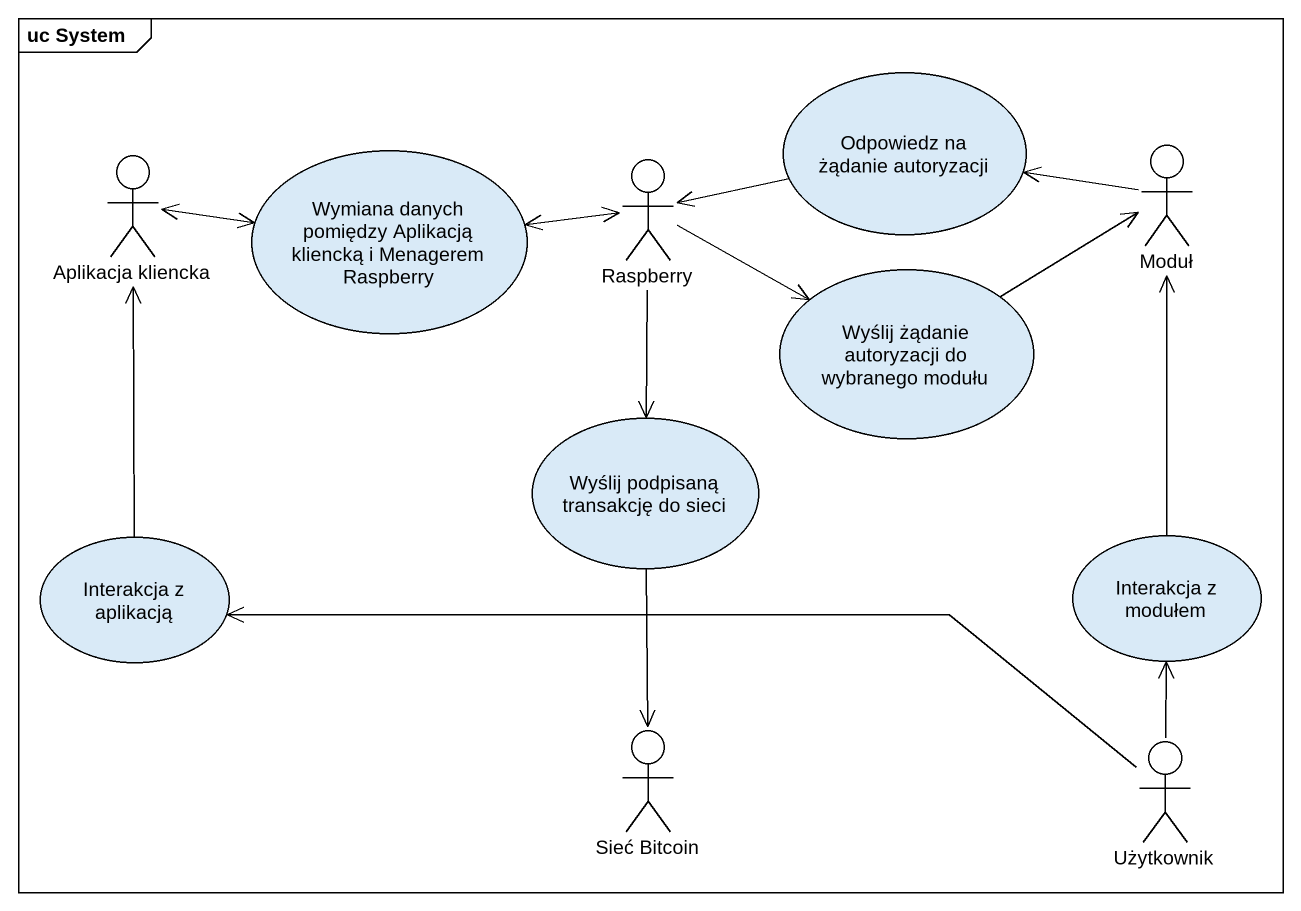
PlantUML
@startuml
mainframe uc System
usecase "Odpowiedz na żądanie autoryzacji" as Odpowiedz_na_żądanie
actor "Aplikacja kliencka" as Aplikacja_kliencka
usecase "Wymiana danych pomiędzy Aplikacją kliencką i Menagerem Raspberry" as Wymiana_danych_pomiędzy
actor Raspberry
actor Moduł
usecase "Wyślij żądanie autoryzacji do wybranego modułu" as Wyślij_żądanie_autoryzacji
usecase "Wyślij podpisaną transakcję do sieci" as Wyślij_podpisaną_transakcję
usecase "Interakcja z aplikacją" as Interakcja_z_aplikacją
usecase "Interakcja z modułem" as Interakcja_z_modułem
actor "Sieć Bitcoin" as Sieć_Bitcoin
actor Użytkownik
Odpowiedz_na_żądanie <-right- Moduł
Aplikacja_kliencka <-right-> Wymiana_danych_pomiędzy
Aplikacja_kliencka <-- Interakcja_z_aplikacją
Wymiana_danych_pomiędzy <-right-> Raspberry
Raspberry <-right- Odpowiedz_na_żądanie
Raspberry -right-> Wyślij_żądanie_autoryzacji
Raspberry --> Wyślij_podpisaną_transakcję
Moduł <-- Interakcja_z_modułem
Wyślij_żądanie_autoryzacji -right-> Moduł
Wyślij_podpisaną_transakcję --> Sieć_Bitcoin
Interakcja_z_aplikacją <-right- Użytkownik
Interakcja_z_modułem <-- Użytkownik
@enduml
